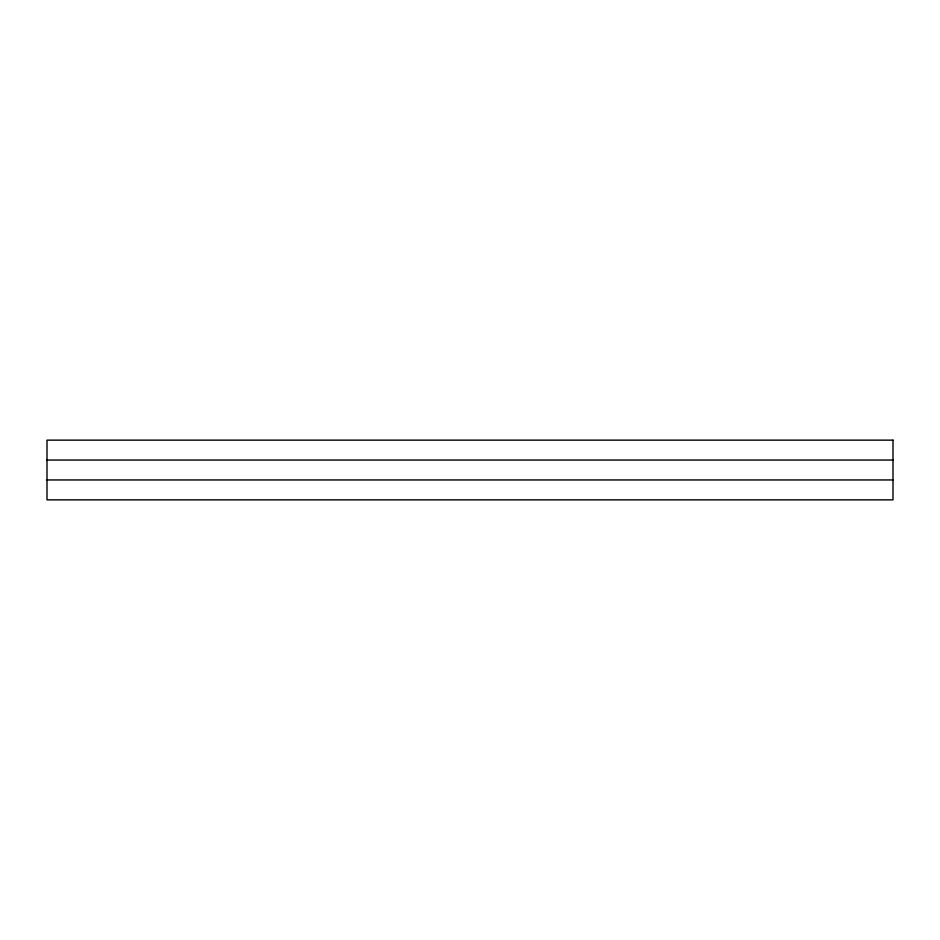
<?xml version="1.0" encoding="UTF-8"?>
<svg xmlns="http://www.w3.org/2000/svg" width="940" height="940" viewBox="0 0 940 940"><rect width="100%" height="100%" fill="white"/><g stroke="black" fill="none" stroke-linecap="round" stroke-linejoin="round"><path stroke-width="1.41" d="M47 460.048L893 460.048M47 479.952L893 479.952M893 440.143L47 440.143L47 499.857L893 499.857L893 440.143"/></g></svg>
